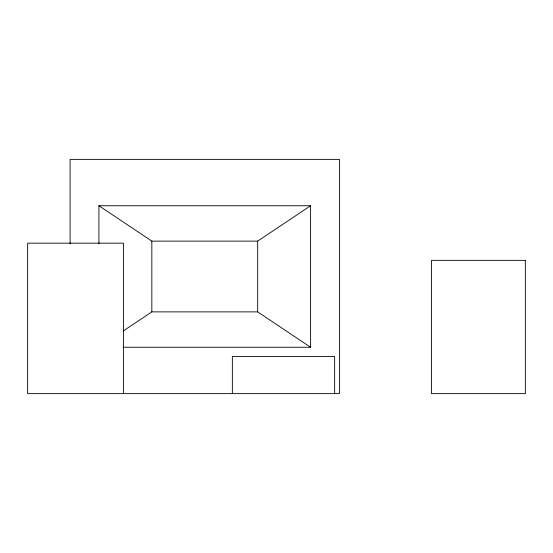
<?xml version="1.0" encoding="UTF-8"?>
<svg xmlns="http://www.w3.org/2000/svg" width="553" height="553" viewBox="0 0 553 553"><rect width="100%" height="100%" fill="white"/><g stroke="black" fill="none" stroke-linecap="round" stroke-linejoin="round"><path stroke-width="0.83" d="M123.229 331.005L151.84 311.878L257.684 311.878L310.606 347.256L310.606 205.744L98.918 205.744L98.918 243.707M98.918 205.744L151.84 241.122L257.684 241.122L310.606 205.744M123.112 347.256L310.606 347.256M334.648 393.625L334.648 356.547L232.35 356.547L232.35 393.625M257.684 241.122L257.684 311.878M151.84 241.122L151.84 311.878M123.409 393.625L123.409 243.154L27.65 243.154L27.65 393.625L339.431 393.625L339.431 159.375L70.093 159.375L70.093 243.776M525.35 260.345L431.513 260.345L431.513 393.625L525.35 393.625L525.35 260.345"/></g></svg>
